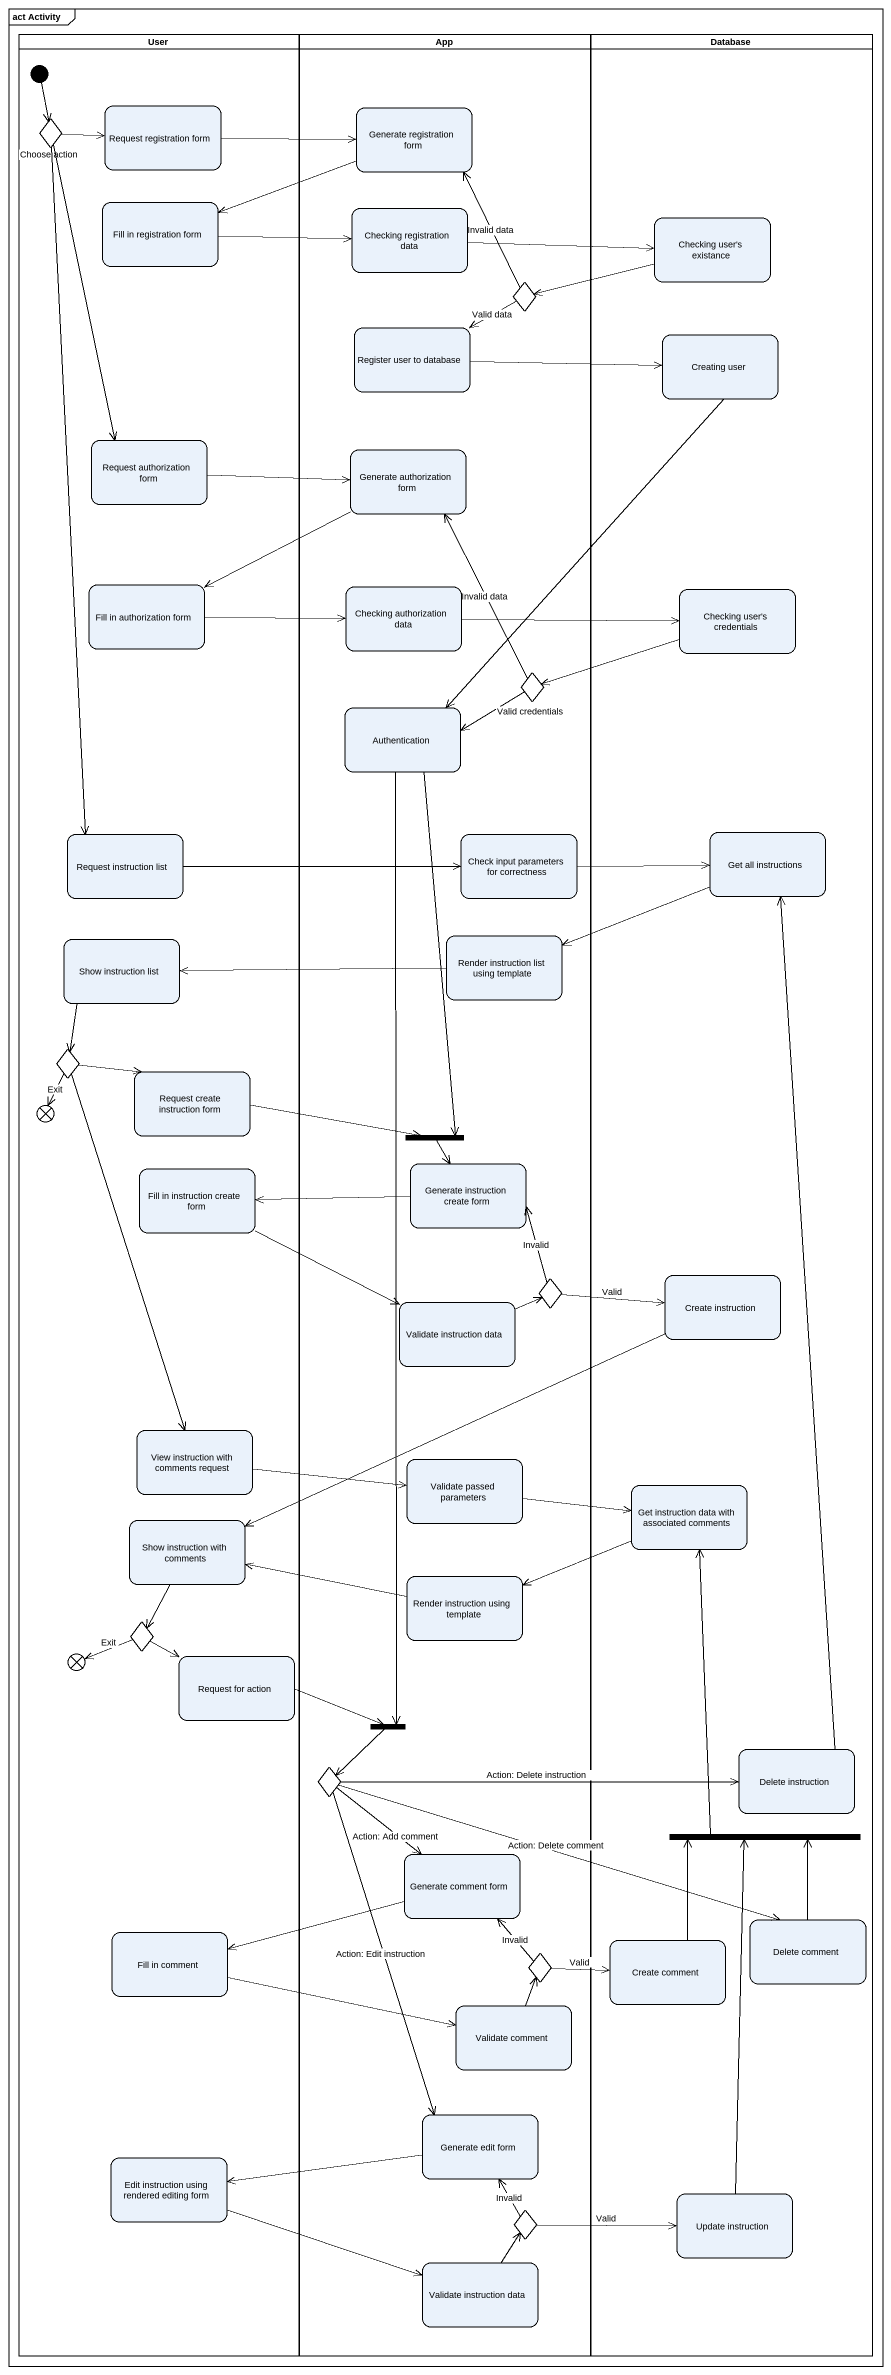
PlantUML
@startuml
mainframe act Activity
hide empty description
state User <<partition>> {
  state "Request registration form" as Request_registration_form
  state "Choose action" as Choose_action <<choice>>
  state "Fill in registration form" as Fill_in_registration_form
  state "Request authorization form" as Request_authorization_form
  state "Fill in authorization form" as Fill_in_authorization_form
  state "Request instruction list" as Request_instruction_list
  state "Show instruction list" as Show_instruction_list
  state choice3 <<choice>>
  state "Request create instruction form" as Request_create_instruction
  state flowfinal1 <<end>>
  state "Fill in instruction create form" as Fill_in_instruction_create
  state "View instruction with comments request" as View_instruction_with
  state "Show instruction with comments" as Show_instruction_with
  state choice5 <<choice>>
  state flowfinal2 <<end>>
  state "Request for action" as Request_for_action
  state "Fill in comment" as Fill_in_comment
  state "Edit instruction using rendered editing form" as Edit_instruction_using
  [*] --> Choose_action
}
state App <<partition>> {
  state "Generate registration form" as Generate_registration_form
  state "Checking registration data" as Checking_registration_data
  state choice1 <<choice>>
  state "Register user to database" as Register_user_to_database
  state "Generate authorization form" as Generate_authorization_form
  state "Checking authorization data" as Checking_authorization_data
  state choice2 <<choice>>
  state Authentication
  state "Check input parameters for correctness" as Check_input_parameters_for
  state "Render instruction list using template" as Render_instruction_list
  state fork1 <<join>>
  state "Generate instruction create form" as Generate_instruction_create
  state "Validate instruction data" as Validate_instruction_data
  state choice4 <<choice>>
  state "Validate passed parameters" as Validate_passed_parameters
  state "Render instruction using template" as Render_instruction_using
  state fork2 <<join>>
  state choice6 <<choice>>
  state "Generate comment form" as Generate_comment_form
  state choice7 <<choice>>
  state "Validate comment" as Validate_comment
  state "Generate edit form" as Generate_edit_form
  state choice8 <<choice>>
  state "Validate instruction data" as Validate_instruction_data_2
}
state "Database" as Database_ <<partition>> {
  state "Checking user's existance" as Checking_user_s_existance
  state "Creating user" as Creating_user
  state "Checking user's credentials" as Checking_user_s_credentials
  state "Get all instructions" as Get_all_instructions
  state "Create instruction" as Create_instruction
  state "Get instruction data with associated comments" as Get_instruction_data_with
  state "Delete instruction" as Delete_instruction
  state fork3 <<join>>
  state "Delete comment" as Delete_comment
  state "Create comment" as Create_comment
  state "Update instruction" as Update_instruction
}
Request_registration_form -right-> Generate_registration_form
Generate_registration_form -left-> Fill_in_registration_form
Choose_action -right-> Request_registration_form
Choose_action --> Request_authorization_form
Choose_action --> Request_instruction_list
Fill_in_registration_form -right-> Checking_registration_data
Checking_registration_data -right-> Checking_user_s_existance
Checking_user_s_existance -left-> choice1
choice1 -up-> Generate_registration_form : Invalid data
choice1 -left-> Register_user_to_database : Valid data
Register_user_to_database -right-> Creating_user
Creating_user --> Authentication
Request_authorization_form -right-> Generate_authorization_form
Generate_authorization_form -left-> Fill_in_authorization_form
Fill_in_authorization_form -right-> Checking_authorization_data
Checking_authorization_data -right-> Checking_user_s_credentials
Checking_user_s_credentials -left-> choice2
choice2 -up-> Generate_authorization_form : Invalid data
choice2 -left-> Authentication : Valid credentials
Authentication --> fork1
Authentication --> fork2
Request_instruction_list -right-> Check_input_parameters_for
Check_input_parameters_for -right-> Get_all_instructions
Get_all_instructions -left-> Render_instruction_list
Show_instruction_list --> choice3
Render_instruction_list -left-> Show_instruction_list
choice3 -right-> Request_create_instruction
choice3 --> flowfinal1 : Exit
choice3 --> View_instruction_with
Request_create_instruction -right-> fork1
fork1 --> Generate_instruction_create
Fill_in_instruction_create -right-> Validate_instruction_data
Generate_instruction_create -left-> Fill_in_instruction_create
Create_instruction -left-> Show_instruction_with
Validate_instruction_data -right-> choice4
choice4 -up-> Generate_instruction_create : Invalid
choice4 -right-> Create_instruction : Valid
View_instruction_with -right-> Validate_passed_parameters
Validate_passed_parameters -right-> Get_instruction_data_with
Get_instruction_data_with -left-> Render_instruction_using
Show_instruction_with --> choice5
Render_instruction_using -left-> Show_instruction_with
choice5 -left-> flowfinal2 : Exit
choice5 -right-> Request_for_action
Request_for_action -right-> fork2
fork2 --> choice6
choice6 -right-> Delete_instruction : Action: Delete instruction
choice6 --> Generate_comment_form : Action: Add comment
choice6 -right-> Delete_comment : Action: Delete comment
choice6 --> Generate_edit_form : Action: Edit instruction
Delete_instruction -up-> Get_all_instructions
Generate_comment_form -left-> Fill_in_comment
fork3 -up-> Get_instruction_data_with
Fill_in_comment -right-> Validate_comment
Delete_comment -up-> fork3
choice7 -up-> Generate_comment_form : Invalid
choice7 -right-> Create_comment : Valid
Create_comment -up-> fork3
Validate_comment -up-> choice7
Generate_edit_form -left-> Edit_instruction_using
Edit_instruction_using -right-> Validate_instruction_data_2
Update_instruction -up-> fork3
choice8 -up-> Generate_edit_form : Invalid
choice8 -right-> Update_instruction : Valid
Validate_instruction_data_2 -up-> choice8
@enduml
